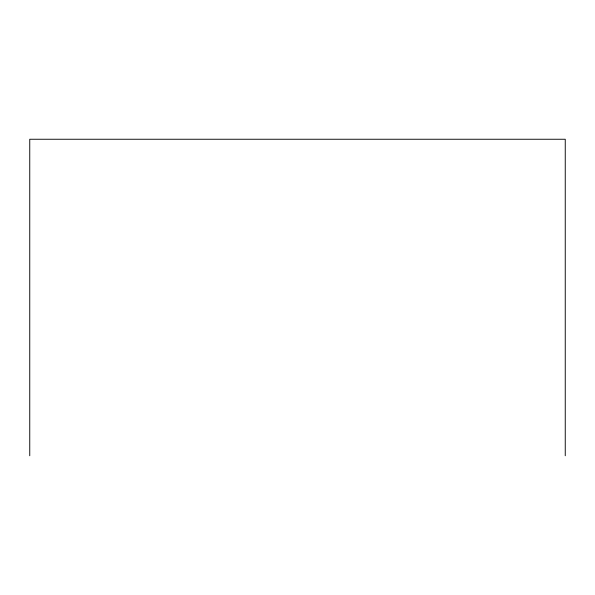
<?xml version="1.0" encoding="UTF-8"?>
<svg xmlns="http://www.w3.org/2000/svg" width="595" height="595" viewBox="0 0 595 595"><rect width="100%" height="100%" fill="white"/><g stroke="black" fill="none" stroke-linecap="round" stroke-linejoin="round"><path stroke-width="0.89" d="M565.25 455.748L565.25 139.252L29.75 139.252L29.75 455.748"/></g></svg>
